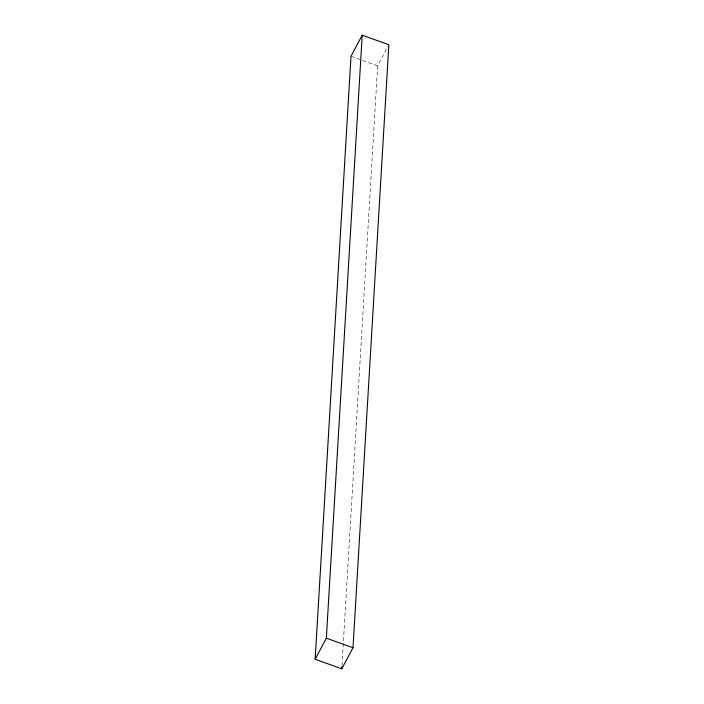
<?xml version="1.0" encoding="UTF-8"?>
<svg xmlns="http://www.w3.org/2000/svg" width="704" height="704" viewBox="0 0 704 704"><rect width="100%" height="100%" fill="white"/><g stroke="black" fill="none" stroke-linecap="round" stroke-linejoin="round"><path stroke-width="0.53" stroke-dasharray="3.52 2.64" d="M341.986 665.509L377.652 65.806L388.353 45.69M351.006 56.276L377.652 65.806"/><path stroke-width="1.06" d="M315.146 659.27L351.006 56.276L362.208 35.2L388.854 44.73L352.994 647.724L341.792 668.8L315.146 659.27L326.348 638.194L362.208 35.2M341.792 668.8L341.924 666.609M326.348 638.194L352.994 647.724"/></g></svg>
